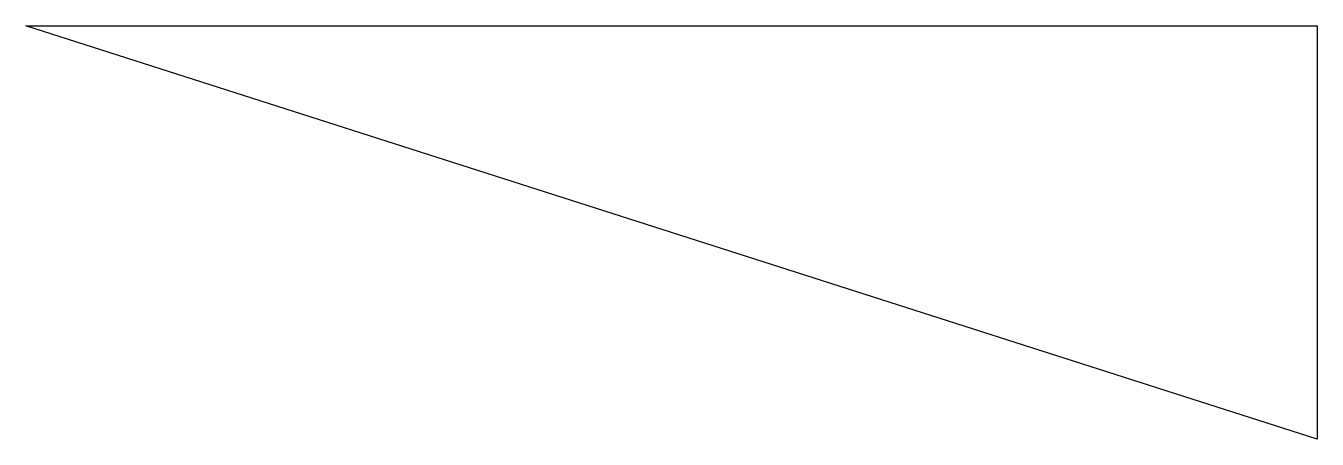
# Model space of a CAD drawing. Header units: millimetres. Extents: x 0.19 to 2.51, y 0.17 to 0.91.
import ezdxf

# ---------------------------------------------------------------- set-up
doc = ezdxf.new("R2010")
doc.units = ezdxf.units.MM
doc.layers.get('0').update_dxf_attribs({"linetype": 'CONTINUOUS'})

msp = doc.modelspace()

# ---------------------------------------------------------------- linework, layer by layer
msp.add_lwpolyline([(0.1877, 0.9089), (2.5105, 0.9089), (2.5105, 0.1658)], close=True)

doc.saveas('drawing.dxf')
